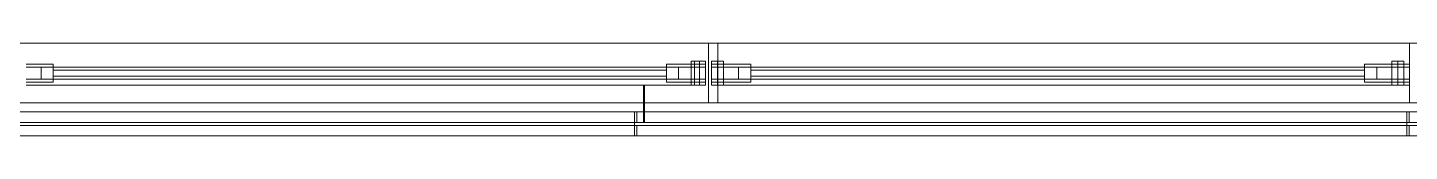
# Model space of a CAD drawing. Header units: millimetres. Extents: x 35540 to 832230, y -10956 to 416550.
# Drawn here: x 139257 to 141557, y 36652 to 36807 of the extents above; entities that cross this region are included whole.
import ezdxf

# ---------------------------------------------------------------- set-up
doc = ezdxf.new("R2010")
doc.units = ezdxf.units.MM
doc.layers.add('A-GENM', color=13, linetype='Continuous', lineweight=5)

# ---------------------------------------------------------------- blocks, each defined once
blk = doc.blocks.new('DLN_G_F STAIR RAILING - DLN_G_F STAIR RAILING-14971087-1_F U_F_A_')
at = {"layer": 'A-GENM'}
for p, q in [((-105, -1905.4), (-105, 1594.4)), ((-105, 1590.2), (-105, -1905.4)), ((-87.5, -1905.4), (-87.5, 1590.2)), ((-82.5, 1590.2), (-82.5, -1905.4)), ((-65, 1594.4), (-65, -1905.4)), ((-65, -1905.4), (-65, 1590.2)), ((-87.5, 1577.8), (-87.5, -1922)), ((-82.5, -1920.6), (-82.5, 1579.2)), ((-50, -2028.9), (-50, 1470.9)), ((-50, 1455.7), (-50, -2044.1)), ((50, 1470.9), (50, -2028.9)), ((50, -2044.1), (50, 1455.7)), ((-20, -1920.6), (-20, -892.9)), ((-20, -892.9), (-20, -1920.6)), ((-15, -937.9), (-15, -892.9)), ((-15, -892.9), (-15, -937.9)), ((-15, -937.9), (-15, -892.9)), ((-15, -892.9), (-15, -937.9)), ((-10, -917.9), (-10, -892.9)), ((-10, -892.9), (-10, -917.9)), ((-10, -917.9), (-10, -892.9)), ((-10, -892.9), (-10, -917.9)), ((10, -917.9), (10, -892.9)), ((10, -892.9), (10, -917.9)), ((10, -917.9), (10, -892.9)), ((10, -892.9), (10, -917.9)), ((15, -937.9), (15, -892.9)), ((15, -892.9), (15, -937.9)), ((15, -937.9), (15, -892.9)), ((15, -892.9), (15, -937.9)), ((-10, -937.9), (-10, -917.9)), ((-10, -917.9), (-10, -937.9)), ((-10, -937.9), (-10, -917.9)), ((-10, -917.9), (-10, -937.9)), ((-10, -1978.9), (-10, -917.9)), ((-10, -917.9), (-10, -937.9)), ((-10, -917.9), (10, -917.9)), ((10, -917.9), (-10, -917.9)), ((10, -937.9), (10, -917.9)), ((10, -917.9), (10, -937.9)), ((10, -937.9), (10, -917.9)), ((10, -917.9), (10, -937.9)), ((10, -937.9), (10, -917.9)), ((10, -917.9), (10, -1978.9)), ((-15, -937.9), (-10, -937.9)), ((-10, -937.9), (-15, -937.9)), ((-15, -937.9), (-10, -937.9)), ((-10, -937.9), (-15, -937.9)), ((-10, -937.9), (-10, -1958.9)), ((-10, -937.9), (-10, -1958.9)), ((-10, -1958.9), (-10, -937.9)), ((-10, -937.9), (10, -937.9)), ((-5, -937.9), (-5, -1958.9)), ((-5, -1958.9), (-5, -937.9)), ((-5, -937.9), (5, -937.9)), ((5, -937.9), (-5, -937.9)), ((5, -937.9), (-5, -937.9)), ((5, -937.9), (5, -1958.9)), ((5, -1958.9), (5, -937.9)), ((10, -937.9), (15, -937.9)), ((15, -937.9), (10, -937.9)), ((10, -937.9), (15, -937.9)), ((15, -937.9), (10, -937.9)), ((10, -1958.9), (10, -937.9)), ((10, -937.9), (10, -1958.9)), ((10, -1958.9), (10, -937.9)), ((-105, -3190.8), (-105, -1905.4)), ((-105, -1905.4), (-65, -1905.4)), ((-65, -1905.4), (-65, -3190.8)), ((-87.5, -1909.5), (-105, -1909.5)), ((-105, -1909.5), (-105, -3190.8)), ((-87.5, -3190.8), (-87.5, -1909.5)), ((-87.5, -1922), (-87.5, -3207.3)), ((-65, -1909.5), (-82.5, -1909.5)), ((-82.5, -1909.5), (-82.5, -3190.8)), ((-82.5, -3205.9), (-82.5, -1920.6)), ((-82.5, -1920.6), (-65, -1920.6)), ((-65, -1922), (-82.5, -1922)), ((-65, -3190.8), (-65, -1909.5)), ((-65, -1920.6), (-50, -1920.6)), ((-50, -1922), (-65, -1922)), ((-50, -1920.6), (-20, -1920.6)), ((-20, -1922), (-50, -1922)), ((-20, -1920.6), (-20, -1999.8)), ((-20, -1999.8), (-20, -1922)), ((-15, -1999.8), (-15, -1958.9)), ((-15, -1958.9), (-15, -1999.8)), ((-15, -1999.8), (-15, -1958.9)), ((-15, -1958.9), (-15, -1999.8)), ((-10, -1958.9), (-15, -1958.9)), ((-10, -1958.9), (-15, -1958.9)), ((-10, -1958.9), (-15, -1958.9)), ((-10, -1958.9), (-15, -1958.9)), ((-10, -1978.9), (-10, -1958.9)), ((-10, -1958.9), (-10, -1978.9)), ((-10, -1978.9), (-10, -1958.9)), ((-10, -1958.9), (-10, -1978.9)), ((-10, -1958.9), (-10, -1978.9)), ((10, -1958.9), (-10, -1958.9)), ((5, -1958.9), (-5, -1958.9)), ((5, -1958.9), (-5, -1958.9)), ((-5, -1958.9), (5, -1958.9)), ((10, -1978.9), (10, -1958.9)), ((10, -1958.9), (10, -1978.9)), ((10, -1978.9), (10, -1958.9)), ((10, -1958.9), (10, -1978.9)), ((15, -1958.9), (10, -1958.9)), ((15, -1958.9), (10, -1958.9)), ((15, -1958.9), (10, -1958.9)), ((15, -1958.9), (10, -1958.9)), ((10, -1978.9), (10, -1958.9)), ((15, -1999.8), (15, -1958.9)), ((15, -1958.9), (15, -1999.8)), ((15, -1999.8), (15, -1958.9)), ((15, -1958.9), (15, -1999.8)), ((-20, -2023.9), (-20, -1999.8)), ((-20, -1999.8), (-20, -2005.2)), ((20, -1999.8), (-20, -1999.8)), ((-20, -2023.9), (-20, -1999.8)), ((-20, -1999.8), (-20, -2023.9)), ((-15, -2023.9), (-15, -1999.8)), ((-15, -1999.8), (-15, -2023.9)), ((-15, -2023.9), (-15, -1999.8)), ((-15, -1999.8), (-15, -2023.9)), ((-10, -1999.8), (-10, -1978.9)), ((-10, -1978.9), (-10, -1999.8)), ((-10, -1999.8), (-10, -1978.9)), ((-10, -1978.9), (-10, -1999.8)), ((-10, -1978.9), (10, -1978.9)), ((10, -1978.9), (-10, -1978.9)), ((-10, -2023.9), (-10, -1999.8)), ((-10, -1999.8), (-10, -2023.9)), ((-10, -2023.9), (-10, -1999.8)), ((-10, -1999.8), (-10, -2023.9)), ((10, -1999.8), (10, -1978.9)), ((10, -1978.9), (10, -1999.8)), ((10, -1999.8), (10, -1978.9)), ((10, -1978.9), (10, -1999.8)), ((10, -2023.9), (10, -1999.8)), ((10, -1999.8), (10, -2023.9)), ((10, -2023.9), (10, -1999.8)), ((10, -1999.8), (10, -2023.9)), ((15, -2023.9), (15, -1999.8)), ((15, -1999.8), (15, -2023.9)), ((15, -2023.9), (15, -1999.8)), ((15, -1999.8), (15, -2023.9)), ((20, -2005.2), (20, -1999.8)), ((20, -1999.8), (20, -2023.9)), ((-20, -2005.2), (-20, -2013.9)), ((20, -2005.2), (-20, -2005.2)), ((-20, -2013.9), (-20, -2023.9)), ((-20, -2013.9), (20, -2013.9)), ((10, -2013.9), (-10, -2013.9)), ((20, -2013.9), (20, -2005.2)), ((20, -2023.9), (20, -2013.9)), ((50, -2028.9), (-50, -2028.9)), ((-50, -3195.2), (-50, -2028.9)), ((-50, -2044.1), (-50, -3210.4)), ((-50, -2044.1), (50, -2044.1)), ((20, -2023.9), (-20, -2023.9)), ((-20, -2044.1), (-20, -2033.9)), ((-20, -2033.9), (-20, -2043.9)), ((-20, -2033.9), (20, -2033.9)), ((-20, -2053.9), (-20, -2033.9)), ((-20, -2033.9), (-20, -2053.9)), ((20, -2043.9), (-20, -2043.9)), ((-20, -2044.1), (-20, -2053.9)), ((-20, -2053.9), (-20, -2044.1)), ((20, -2044.1), (-20, -2044.1)), ((-15, -2053.9), (-15, -2033.9)), ((-15, -2033.9), (-15, -2053.9)), ((-15, -2053.9), (-15, -2033.9)), ((-15, -2033.9), (-15, -2053.9)), ((-10, -2023.9), (10, -2023.9)), ((-10, -2053.9), (-10, -2033.9)), ((-10, -2033.9), (-10, -2053.9)), ((-10, -2053.9), (-10, -2033.9)), ((-10, -2033.9), (-10, -2053.9)), ((10, -2033.9), (-10, -2033.9)), ((-10, -2043.9), (10, -2043.9)), ((10, -2053.9), (10, -2033.9)), ((10, -2033.9), (10, -2053.9)), ((10, -2053.9), (10, -2033.9)), ((10, -2033.9), (10, -2053.9)), ((15, -2053.9), (15, -2033.9)), ((15, -2033.9), (15, -2053.9)), ((15, -2053.9), (15, -2033.9)), ((15, -2033.9), (15, -2053.9)), ((20, -2043.9), (20, -2033.9)), ((20, -2033.9), (20, -2044.1)), ((20, -2044.1), (20, -2053.9)), ((20, -2053.9), (20, -2044.1)), ((50, -2028.9), (50, -3195.2)), ((50, -3210.4), (50, -2044.1)), ((20, -2053.9), (-20, -2053.9)), ((20, -2053.9), (-20, -2053.9)), ((-20, -3165.8), (-20, -2053.9)), ((-20, -2053.9), (-20, -3165.8)), ((-15, -2098.9), (-15, -2053.9)), ((-15, -2053.9), (-15, -2098.9)), ((-15, -2098.9), (-15, -2053.9)), ((-15, -2053.9), (-15, -2098.9)), ((-10, -2078.9), (-10, -2053.9)), ((-10, -2053.9), (-10, -2078.9)), ((-10, -2078.9), (-10, -2053.9)), ((-10, -2053.9), (-10, -2078.9)), ((10, -2078.9), (10, -2053.9)), ((10, -2053.9), (10, -2078.9)), ((10, -2078.9), (10, -2053.9)), ((10, -2053.9), (10, -2078.9)), ((15, -2098.9), (15, -2053.9)), ((15, -2053.9), (15, -2098.9)), ((15, -2098.9), (15, -2053.9)), ((15, -2053.9), (15, -2098.9)), ((-10, -2098.9), (-10, -2078.9)), ((-10, -2078.9), (-10, -2098.9)), ((-10, -2098.9), (-10, -2078.9)), ((-10, -2078.9), (-10, -2098.9)), ((-10, -3140.8), (-10, -2078.9)), ((-10, -2078.9), (-10, -2098.9)), ((10, -2078.9), (-10, -2078.9)), ((10, -2078.9), (-10, -2078.9)), ((10, -2098.9), (10, -2078.9)), ((10, -2078.9), (10, -2098.9)), ((10, -2098.9), (10, -2078.9)), ((10, -2078.9), (10, -2098.9)), ((10, -2098.9), (10, -2078.9)), ((10, -2078.9), (10, -3140.8)), ((-15, -2098.9), (-10, -2098.9)), ((-10, -2098.9), (-15, -2098.9)), ((-15, -2098.9), (-10, -2098.9)), ((-10, -2098.9), (-15, -2098.9)), ((-10, -2098.9), (-10, -3120.8)), ((-10, -3120.8), (-10, -2098.9)), ((-10, -2098.9), (-10, -3120.8)), ((10, -2098.9), (-10, -2098.9)), ((-5, -2098.9), (-5, -3120.8)), ((-5, -3120.8), (-5, -2098.9)), ((-5, -2098.9), (5, -2098.9)), ((5, -2098.9), (-5, -2098.9)), ((5, -2098.9), (-5, -2098.9)), ((5, -2098.9), (5, -3120.8)), ((5, -3120.8), (5, -2098.9)), ((10, -2098.9), (15, -2098.9)), ((15, -2098.9), (10, -2098.9)), ((10, -2098.9), (15, -2098.9)), ((15, -2098.9), (10, -2098.9)), ((10, -3120.8), (10, -2098.9)), ((10, -2098.9), (10, -3120.8)), ((10, -3120.8), (10, -2098.9)), ((-15, -3165.8), (-15, -3120.8)), ((-15, -3120.8), (-15, -3165.8)), ((-15, -3165.8), (-15, -3120.8)), ((-15, -3120.8), (-15, -3165.8)), ((-10, -3120.8), (-15, -3120.8)), ((-10, -3120.8), (-15, -3120.8)), ((-10, -3120.8), (-15, -3120.8)), ((-10, -3120.8), (-15, -3120.8)), ((-10, -3140.8), (-10, -3120.8)), ((-10, -3120.8), (-10, -3140.8)), ((-10, -3140.8), (-10, -3120.8)), ((-10, -3120.8), (-10, -3140.8)), ((-10, -3120.8), (-10, -3140.8)), ((-10, -3120.8), (10, -3120.8)), ((5, -3120.8), (-5, -3120.8)), ((5, -3120.8), (-5, -3120.8)), ((5, -3120.8), (-5, -3120.8)), ((10, -3140.8), (10, -3120.8)), ((10, -3120.8), (10, -3140.8)), ((10, -3140.8), (10, -3120.8)), ((10, -3120.8), (10, -3140.8)), ((15, -3120.8), (10, -3120.8)), ((15, -3120.8), (10, -3120.8)), ((15, -3120.8), (10, -3120.8)), ((15, -3120.8), (10, -3120.8)), ((10, -3140.8), (10, -3120.8)), ((15, -3165.8), (15, -3120.8)), ((15, -3120.8), (15, -3165.8)), ((15, -3165.8), (15, -3120.8)), ((15, -3120.8), (15, -3165.8)), ((-10, -3165.8), (-10, -3140.8)), ((-10, -3140.8), (-10, -3165.8)), ((-10, -3165.8), (-10, -3140.8)), ((-10, -3140.8), (-10, -3165.8)), ((-10, -3140.8), (10, -3140.8)), ((10, -3140.8), (-10, -3140.8)), ((10, -3165.8), (10, -3140.8)), ((10, -3140.8), (10, -3165.8)), ((10, -3165.8), (10, -3140.8)), ((10, -3140.8), (10, -3165.8)), ((-20, -3185.8), (-20, -3165.8)), ((-20, -3165.8), (-20, -3175.8)), ((20, -3165.8), (-20, -3165.8)), ((20, -3165.8), (-20, -3165.8)), ((-20, -3185.8), (-20, -3165.8)), ((-20, -3165.8), (-20, -3185.8)), ((-15, -3185.8), (-15, -3165.8)), ((-15, -3165.8), (-15, -3185.8)), ((-15, -3185.8), (-15, -3165.8)), ((-15, -3165.8), (-15, -3185.8)), ((-10, -3185.8), (-10, -3165.8)), ((-10, -3165.8), (-10, -3185.8)), ((-10, -3185.8), (-10, -3165.8)), ((-10, -3165.8), (-10, -3185.8)), ((10, -3185.8), (10, -3165.8)), ((10, -3165.8), (10, -3185.8)), ((10, -3185.8), (10, -3165.8)), ((10, -3165.8), (10, -3185.8)), ((15, -3185.8), (15, -3165.8)), ((15, -3165.8), (15, -3185.8)), ((15, -3185.8), (15, -3165.8)), ((15, -3165.8), (15, -3185.8)), ((20, -3175.8), (20, -3165.8)), ((20, -3165.8), (20, -3185.8)), ((-105, -6024.5), (-105, -3190.8)), ((-105, -3190.8), (-65, -3190.8)), ((-87.5, -3194.9), (-105, -3194.9)), ((-105, -3194.9), (-105, -6024.5)), ((-87.5, -6024.5), (-87.5, -3194.9)), ((-65, -3194.9), (-82.5, -3194.9)), ((-82.5, -3194.9), (-82.5, -6024.5)), ((-65, -3190.8), (-65, -6024.5)), ((-65, -6024.5), (-65, -3194.9)), ((-50, -3195.2), (50, -3195.2)), ((-50, -6028.9), (-50, -3195.2)), ((-20, -3175.8), (-20, -3185.8)), ((-20, -3175.8), (20, -3175.8)), ((20, -3185.8), (-20, -3185.8)), ((-20, -3195.2), (-20, -3185.8)), ((-20, -3185.8), (-20, -3195.2)), ((-15, -3195.2), (-15, -3185.8)), ((-15, -3185.8), (-15, -3195.2)), ((-15, -3195.2), (-15, -3185.8)), ((-15, -3185.8), (-15, -3195.2)), ((10, -3175.8), (-10, -3175.8)), ((-10, -3195.2), (-10, -3185.8)), ((-10, -3185.8), (-10, -3195.2)), ((-10, -3195.2), (-10, -3185.8)), ((-10, -3185.8), (-10, -3195.2)), ((-10, -3185.8), (10, -3185.8)), ((10, -3195.2), (10, -3185.8)), ((10, -3185.8), (10, -3195.2)), ((10, -3195.2), (10, -3185.8)), ((10, -3185.8), (10, -3195.2)), ((15, -3195.2), (15, -3185.8)), ((15, -3185.8), (15, -3195.2)), ((15, -3195.2), (15, -3185.8)), ((15, -3185.8), (15, -3195.2)), ((20, -3185.8), (20, -3175.8)), ((50, -3195.2), (50, -6028.9))]:
    blk.add_line(p, q, dxfattribs=at)

msp = doc.modelspace()

# ---------------------------------------------------------------- block references
at = {"layer": 'A-GENM', "rotation": 89.99999999999966}
msp.add_blockref('DLN_G_F STAIR RAILING - DLN_G_F STAIR RAILING-14971087-1_F U_F_A_', (138361.6, 36757.5), dxfattribs=at)

doc.saveas('drawing.dxf')
